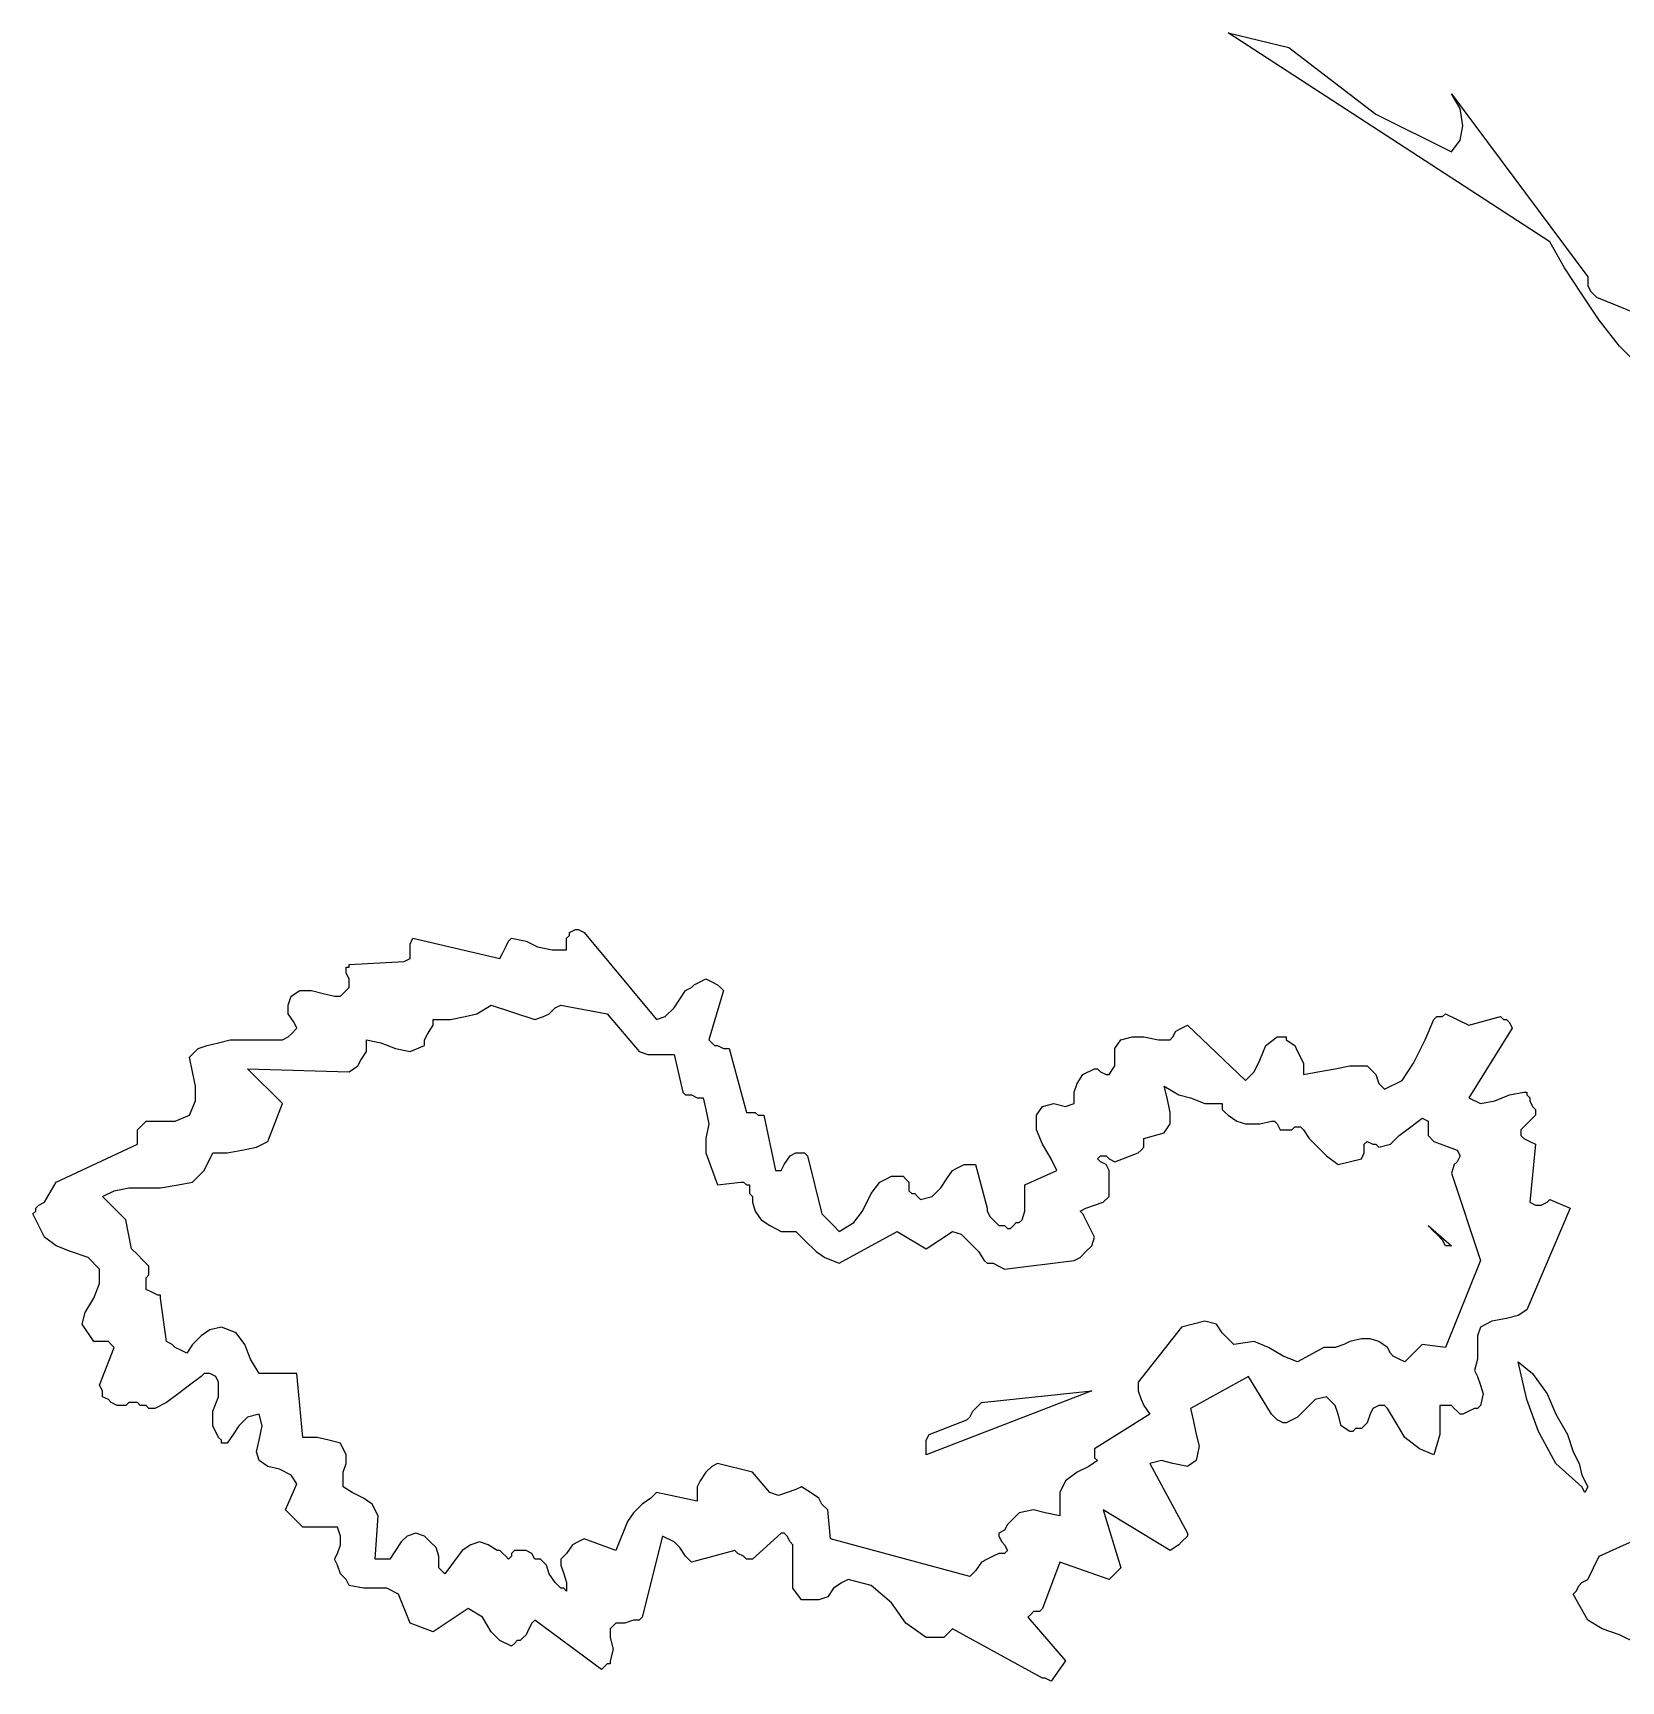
# Model space of a CAD drawing. Header units: millimetres. Extents: x 61831 to 121408, y 302 to 24841.
# Drawn here: x 103814 to 104691, y 5736 to 6645 of the extents above; entities that cross this region are included whole.
import ezdxf

# ---------------------------------------------------------------- set-up
doc = ezdxf.new("R2010")
doc.units = ezdxf.units.MM

# ---------------------------------------------------------------- blocks, each defined once
blk = doc.blocks.new('A$C6D6F7FEB')
at = {"color": 45}
for points in [[(1186.16, 3206.45), (1178.16, 3214.51), (1166.95, 3228.88), (1157.37, 3243.3), (1147.73, 3257.73), (1139.73, 3272.09), (962.07, 3387.38), (995.72, 3379.38), (1043.72, 3342.53), (1085.36, 3321.74), (1090.15, 3328.16), (1091.73, 3336.17), (1090.15, 3345.74), (1085.36, 3353.74), (1160.59, 3252.88), (1160.59, 3249.73), (1160.59, 3248.09), (1162.16, 3244.88), (1165.37, 3241.67), (1216.59, 3220.88)], [(1082.15, 2718.2), (1080.51, 2721.41), (1077.3, 2724.62), (1075.73, 2726.2), (1072.51, 2729.41), (1085.36, 2718.2), (1085.36, 2718.2), (1083.73, 2718.2), (1082.15, 2718.2), (1082.15, 2718.2)], [(1157.37, 2585.33), (1142.95, 2598.18), (1133.37, 2615.76), (1126.94, 2633.4), (1122.16, 2654.19), (1130.16, 2647.76), (1138.16, 2636.61), (1142.95, 2625.4), (1149.37, 2614.19), (1152.59, 2604.55), (1155.8, 2598.18), (1157.37, 2591.76), (1160.59, 2585.33), (1160.59, 2585.33), (1158.95, 2582.18), (1158.95, 2582.18), (1157.37, 2585.33)], [(795.56, 2602.97), (795.56, 2606.18), (795.56, 2607.76), (795.56, 2610.97), (797.2, 2614.19), (817.99, 2622.19), (819.57, 2623.76), (821.21, 2626.97), (822.78, 2628.55), (825.99, 2631.76), (886.85, 2638.19), (795.56, 2602.97)]]:
    blk.add_lwpolyline(points, dxfattribs=at)
at = {"color": 54, "true_color": 0x999900}
for points in [[(859.64, 2479.68), (809.99, 2506.9), (808.42, 2505.32), (805.2, 2502.11), (800.42, 2502.11), (795.56, 2502.11), (784.35, 2510.11), (776.35, 2521.32), (765.2, 2530.9), (752.35, 2534.11), (749.13, 2532.54), (744.35, 2529.32), (741.13, 2524.54), (736.34, 2522.9), (734.77, 2522.9), (731.56, 2522.9), (729.92, 2522.9), (726.77, 2522.9), (721.92, 2529.32), (721.92, 2537.33), (721.92, 2545.33), (721.92, 2553.33), (720.34, 2554.97), (718.77, 2558.12), (717.13, 2559.75), (715.55, 2559.75), (699.55, 2545.33), (696.34, 2545.33), (694.7, 2546.96), (691.55, 2548.54), (689.91, 2550.11), (665.91, 2543.75), (662.7, 2546.96), (659.48, 2551.75), (656.33, 2554.97), (649.91, 2558.12), (638.69, 2513.32), (637.12, 2511.75), (633.91, 2511.75), (629.12, 2510.11), (624.27, 2510.11), (621.12, 2506.9), (621.12, 2502.11), (622.69, 2495.68), (621.12, 2489.32), (621.12, 2487.68), (619.48, 2487.68), (617.9, 2486.11), (616.27, 2484.53), (579.47, 2511.75), (577.9, 2510.11), (576.26, 2506.9), (574.69, 2503.68), (573.05, 2502.11), (571.47, 2500.53), (569.84, 2500.53), (568.26, 2498.9), (566.69, 2497.32), (560.26, 2500.53), (555.47, 2505.32), (550.68, 2513.32), (542.68, 2518.11), (523.47, 2505.32), (510.62, 2510.11), (504.25, 2526.11), (497.83, 2529.32), (491.4, 2529.32), (485.04, 2529.32), (477.04, 2530.9), (475.4, 2534.11), (472.19, 2537.33), (470.61, 2542.11), (469.04, 2545.33), (470.61, 2548.54), (472.19, 2553.33), (472.19, 2558.12), (470.61, 2562.97), (451.4, 2562.97), (441.82, 2572.54), (448.18, 2586.97), (445.03, 2591.76), (438.61, 2594.97), (432.18, 2596.55), (427.39, 2599.76), (425.82, 2604.55), (427.39, 2610.97), (428.97, 2618.97), (427.39, 2625.4), (420.97, 2623.76), (416.18, 2618.97), (412.97, 2614.19), (409.75, 2609.4), (408.18, 2609.4), (406.6, 2609.4), (406.6, 2610.97), (404.96, 2612.55), (401.75, 2618.97), (401.75, 2626.97), (404.96, 2634.98), (404.96, 2642.98), (403.39, 2646.19), (400.18, 2647.76), (396.96, 2647.76), (395.39, 2646.19), (388.96, 2641.4), (382.6, 2636.61), (376.17, 2631.76), (369.75, 2628.55), (366.53, 2628.55), (364.96, 2630.19), (361.75, 2630.19), (360.17, 2631.76), (360.17, 2631.76), (358.53, 2631.76), (355.38, 2631.76), (353.75, 2630.19), (348.96, 2630.19), (345.74, 2631.76), (344.17, 2633.4), (340.96, 2634.98), (340.96, 2634.98), (340.96, 2636.61), (340.96, 2638.19), (339.32, 2641.4), (347.32, 2662.19), (345.74, 2663.77), (344.17, 2665.4), (339.32, 2665.4), (336.17, 2665.4), (329.74, 2674.98), (331.32, 2681.41), (336.17, 2689.41), (339.32, 2697.41), (339.32, 2705.41), (332.96, 2711.84), (323.32, 2715.05), (315.32, 2718.2), (308.95, 2723.05), (302.53, 2735.84), (304.1, 2737.41), (304.1, 2739.05), (305.74, 2740.63), (308.95, 2742.26), (315.32, 2753.42), (360.17, 2774.27), (360.17, 2775.84), (360.17, 2777.48), (360.17, 2780.63), (360.17, 2782.27), (364.96, 2787.06), (371.39, 2787.06), (380.96, 2787.06), (388.96, 2790.27), (392.18, 2798.27), (392.18, 2806.27), (390.6, 2814.27), (388.96, 2822.27), (393.75, 2827.06), (398.6, 2828.7), (404.96, 2830.28), (411.39, 2831.91), (417.82, 2831.91), (424.18, 2831.91), (432.18, 2831.91), (438.61, 2831.91), (440.18, 2831.91), (443.39, 2833.49), (445.03, 2835.06), (448.18, 2838.28), (446.61, 2841.49), (443.39, 2846.28), (443.39, 2851.07), (445.03, 2855.92), (449.82, 2859.07), (456.18, 2859.07), (462.61, 2857.49), (469.04, 2855.92), (470.61, 2855.92), (472.19, 2855.92), (473.82, 2857.49), (475.4, 2859.07), (477.04, 2860.7), (477.04, 2863.92), (477.04, 2865.49), (475.4, 2868.71), (475.4, 2870.28), (475.4, 2871.92), (477.04, 2871.92), (477.04, 2873.49), (507.4, 2875.13), (510.62, 2876.71), (510.62, 2879.92), (510.62, 2884.71), (512.25, 2887.92), (560.26, 2876.71), (561.83, 2879.92), (563.47, 2883.13), (565.05, 2886.28), (566.69, 2887.92), (574.69, 2886.28), (581.05, 2883.13), (589.05, 2881.49), (597.05, 2881.49), (597.05, 2883.13), (597.05, 2884.71), (597.05, 2887.92), (598.69, 2889.5), (598.69, 2891.13), (601.9, 2892.71), (603.48, 2892.71), (606.69, 2891.13), (646.7, 2843.06), (651.48, 2844.7), (656.33, 2849.49), (659.48, 2854.28), (662.7, 2859.07), (665.91, 2860.7), (667.49, 2862.28), (670.7, 2863.92), (673.91, 2865.49), (677.12, 2863.92), (680.34, 2862.28), (681.91, 2860.7), (683.55, 2859.07), (675.55, 2831.91), (678.7, 2828.7), (680.34, 2828.7), (683.55, 2827.06), (686.7, 2827.06), (696.34, 2791.85), (697.91, 2791.85), (701.13, 2791.85), (702.77, 2790.27), (705.92, 2790.27), (712.34, 2759.84), (715.55, 2759.84), (717.13, 2763.05), (720.34, 2767.84), (723.56, 2769.48), (725.13, 2769.48), (726.77, 2769.48), (728.34, 2769.48), (729.92, 2767.84), (737.98, 2735.84), (739.56, 2734.26), (742.77, 2731.05), (744.35, 2729.41), (747.56, 2726.2), (755.56, 2731.05), (760.35, 2737.41), (765.2, 2747.05), (769.99, 2753.42), (773.2, 2755.05), (776.35, 2756.63), (779.56, 2756.63), (782.78, 2756.63), (784.35, 2755.05), (785.99, 2753.42), (785.99, 2750.27), (785.99, 2748.63), (787.56, 2747.05), (789.2, 2747.05), (790.78, 2745.41), (792.35, 2743.84), (798.78, 2745.41), (803.57, 2750.27), (806.78, 2755.05), (809.99, 2759.84), (813.2, 2761.42), (816.42, 2763.05), (819.57, 2763.05), (822.78, 2763.05), (829.21, 2739.05), (829.21, 2737.41), (830.78, 2734.26), (832.42, 2732.63), (835.63, 2729.41), (835.63, 2729.41), (838.78, 2729.41), (840.42, 2727.84), (842, 2727.84), (843.63, 2729.41), (845.21, 2731.05), (846.78, 2731.05), (848.42, 2732.63), (850, 2737.41), (850, 2742.26), (850, 2747.05), (850, 2751.84), (867.64, 2759.84), (864.42, 2766.27), (859.64, 2774.27), (856.42, 2782.27), (856.42, 2790.27), (859.64, 2795.06), (866, 2796.7), (872.42, 2795.06), (877.21, 2796.7), (877.21, 2803.06), (878.85, 2807.85), (882, 2812.7), (888.43, 2815.85), (890, 2815.85), (891.64, 2814.27), (894.85, 2812.7), (896.43, 2812.7), (899.64, 2817.49), (899.64, 2822.27), (899.64, 2827.06), (902.85, 2831.91), (909.22, 2833.49), (915.64, 2833.49), (923.64, 2831.91), (930.07, 2831.91), (931.64, 2833.49), (933.28, 2836.7), (936.43, 2838.28), (939.65, 2839.91), (971.65, 2809.49), (976.5, 2814.27), (979.65, 2820.7), (982.86, 2828.7), (989.29, 2833.49), (989.29, 2833.49), (990.86, 2833.49), (994.08, 2833.49), (994.08, 2831.91), (998.87, 2828.7), (1000.5, 2825.49), (1003.72, 2819.06), (1003.72, 2812.7), (1011.72, 2814.27), (1021.29, 2815.85), (1029.29, 2817.49), (1038.93, 2817.49), (1040.51, 2815.85), (1043.72, 2812.7), (1045.3, 2807.85), (1048.51, 2804.7), (1058.15, 2809.49), (1064.51, 2819.06), (1070.94, 2831.91), (1075.73, 2843.06), (1075.73, 2843.06), (1077.3, 2844.7), (1080.51, 2844.7), (1082.15, 2846.28), (1094.94, 2839.91), (1112.52, 2844.7), (1114.16, 2843.06), (1115.73, 2843.06), (1117.37, 2841.49), (1118.94, 2838.28), (1094.94, 2799.85), (1101.37, 2796.7), (1109.37, 2798.27), (1117.37, 2801.48), (1125.37, 2803.06), (1126.94, 2803.06), (1126.94, 2801.48), (1126.94, 2801.48), (1128.58, 2799.85), (1128.58, 2798.27), (1130.16, 2795.06), (1131.73, 2793.48), (1131.73, 2790.27), (1123.73, 2782.27), (1123.73, 2779.06), (1125.37, 2777.48), (1128.58, 2775.84), (1131.73, 2774.27), (1128.58, 2742.26), (1131.73, 2740.63), (1134.95, 2740.63), (1138.16, 2742.26), (1139.73, 2743.84), (1150.95, 2739.05), (1126.94, 2682.98), (1122.16, 2679.83), (1115.73, 2678.19), (1107.73, 2676.62), (1101.37, 2673.41), (1099.73, 2668.62), (1099.73, 2662.19), (1099.73, 2655.77), (1098.15, 2649.4), (1099.73, 2646.19), (1101.37, 2641.4), (1102.94, 2636.61), (1101.37, 2630.19), (1099.73, 2628.55), (1098.15, 2628.55), (1094.94, 2626.97), (1091.73, 2625.4), (1090.15, 2625.4), (1088.51, 2626.97), (1086.94, 2628.55), (1085.36, 2630.19), (1083.73, 2630.19), (1080.51, 2630.19), (1078.94, 2630.19), (1078.94, 2628.55), (1078.94, 2614.19), (1075.73, 2602.97), (1067.72, 2606.18), (1059.72, 2612.55), (1054.94, 2620.55), (1050.08, 2628.55), (1050.08, 2628.55), (1048.51, 2630.19), (1046.93, 2630.19), (1045.3, 2630.19), (1042.08, 2628.55), (1040.51, 2625.4), (1038.93, 2620.55), (1035.72, 2617.4), (1034.08, 2617.4), (1032.51, 2617.4), (1030.93, 2615.76), (1029.29, 2615.76), (1024.51, 2618.97), (1022.93, 2625.4), (1021.29, 2630.19), (1016.51, 2634.98), (1010.08, 2633.4), (1005.29, 2628.55), (1000.5, 2623.76), (994.08, 2620.55), (992.5, 2620.55), (989.29, 2622.19), (987.65, 2623.76), (986.08, 2625.4), (973.29, 2646.19), (941.28, 2628.55), (942.86, 2622.19), (944.43, 2614.19), (946.07, 2607.76), (944.43, 2599.76), (939.65, 2596.55), (931.64, 2598.18), (925.28, 2599.76), (918.86, 2598.18), (939.65, 2559.75), (939.65, 2558.12), (936.43, 2554.97), (934.86, 2553.33), (930.07, 2550.11), (893.21, 2572.54), (902.85, 2540.54), (901.22, 2538.9), (899.64, 2537.33), (898.07, 2535.75), (896.43, 2534.11), (869.21, 2543.75), (859.64, 2518.11), (858, 2516.54), (854.78, 2516.54), (853.21, 2514.9), (851.63, 2513.32), (872.42, 2489.32), (864.42, 2478.11), (864.42, 2478.11), (861.21, 2479.68), (859.64, 2479.68), (859.64, 2479.68)], [(593.9, 2529.32), (590.69, 2532.54), (587.48, 2537.33), (585.9, 2542.11), (582.69, 2545.33), (579.47, 2545.33), (577.9, 2548.54), (574.69, 2550.11), (569.84, 2550.11), (568.26, 2550.11), (566.69, 2548.54), (566.69, 2546.96), (565.05, 2545.33), (563.47, 2546.96), (561.83, 2548.54), (560.26, 2550.11), (558.68, 2550.11), (553.83, 2553.33), (549.05, 2554.97), (544.26, 2553.33), (539.47, 2550.11), (529.83, 2537.33), (528.26, 2538.9), (526.62, 2540.54), (526.62, 2543.75), (526.62, 2546.96), (525.04, 2551.75), (521.83, 2554.97), (518.62, 2558.12), (513.83, 2559.75), (509.04, 2558.12), (505.83, 2554.97), (502.61, 2550.11), (499.4, 2545.33), (497.83, 2545.33), (494.61, 2545.33), (493.04, 2545.33), (491.4, 2545.33), (493.04, 2569.33), (489.83, 2575.76), (485.04, 2578.97), (478.61, 2582.18), (473.82, 2585.33), (473.82, 2588.54), (473.82, 2593.33), (475.4, 2598.18), (475.4, 2602.97), (472.19, 2609.4), (465.82, 2610.97), (459.4, 2612.55), (451.4, 2612.55), (448.18, 2647.76), (427.39, 2647.76), (422.6, 2655.77), (419.39, 2663.77), (414.6, 2670.19), (406.6, 2673.41), (400.18, 2671.83), (395.39, 2668.62), (390.6, 2663.77), (387.39, 2658.98), (384.17, 2660.62), (380.96, 2662.19), (379.39, 2663.77), (376.17, 2665.4), (372.96, 2689.41), (372.96, 2690.98), (371.39, 2690.98), (368.17, 2692.62), (364.96, 2694.2), (364.96, 2695.83), (364.96, 2697.41), (364.96, 2700.62), (366.53, 2702.2), (366.53, 2707.05), (363.38, 2710.2), (360.17, 2713.41), (356.96, 2716.62), (353.75, 2732.63), (340.96, 2745.41), (347.32, 2748.63), (355.38, 2750.27), (364.96, 2750.27), (372.96, 2750.27), (382.6, 2751.84), (390.6, 2753.42), (396.96, 2759.84), (401.75, 2769.48), (409.75, 2769.48), (417.82, 2771.06), (425.82, 2772.63), (432.18, 2775.84), (440.18, 2796.7), (420.97, 2815.85), (477.04, 2814.27), (481.82, 2817.49), (483.4, 2820.7), (486.61, 2825.49), (486.61, 2831.91), (494.61, 2830.28), (502.61, 2827.06), (510.62, 2825.49), (518.62, 2828.7), (518.62, 2831.91), (520.25, 2835.06), (523.47, 2839.91), (523.47, 2843.06), (533.04, 2843.06), (541.04, 2844.7), (547.47, 2846.28), (555.47, 2851.07), (579.47, 2843.06), (584.26, 2844.7), (587.48, 2846.28), (590.69, 2849.49), (593.9, 2851.07), (619.48, 2846.28), (637.12, 2825.49), (641.91, 2823.85), (646.7, 2823.85), (651.48, 2823.85), (656.33, 2823.85), (661.12, 2803.06), (662.7, 2801.48), (665.91, 2801.48), (669.12, 2799.85), (672.34, 2799.85), (673.91, 2793.48), (675.55, 2785.48), (673.91, 2777.48), (673.91, 2769.48), (680.34, 2751.84), (693.13, 2753.42), (694.7, 2753.42), (694.7, 2753.42), (696.34, 2751.84), (697.91, 2751.84), (697.91, 2750.27), (697.91, 2747.05), (699.55, 2745.41), (699.55, 2742.26), (701.13, 2737.41), (704.34, 2732.63), (709.13, 2729.41), (715.55, 2726.2), (717.13, 2726.2), (718.77, 2726.2), (721.92, 2726.2), (723.56, 2726.2), (728.34, 2721.41), (734.77, 2715.05), (739.56, 2711.84), (747.56, 2708.62), (779.56, 2726.2), (795.56, 2716.62), (809.99, 2726.2), (814.78, 2724.62), (819.57, 2719.84), (824.42, 2715.05), (827.57, 2710.2), (829.21, 2708.62), (832.42, 2708.62), (835.63, 2707.05), (838.78, 2705.41), (877.21, 2710.2), (880.43, 2711.84), (883.64, 2715.05), (886.85, 2718.2), (888.43, 2723.05), (882, 2735.84), (880.43, 2737.41), (883.64, 2739.05), (888.43, 2740.63), (893.21, 2742.26), (896.43, 2745.41), (896.43, 2748.63), (896.43, 2753.42), (896.43, 2758.27), (896.43, 2759.84), (894.85, 2763.05), (891.64, 2764.63), (890, 2766.27), (891.64, 2767.84), (894.85, 2767.84), (896.43, 2766.27), (899.64, 2764.63), (912.43, 2769.48), (914.07, 2771.06), (915.64, 2772.63), (915.64, 2775.84), (915.64, 2777.48), (926.86, 2780.63), (930.07, 2785.48), (930.07, 2791.85), (928.43, 2799.85), (926.86, 2806.27), (934.86, 2801.48), (941.28, 2799.85), (949.28, 2796.7), (958.86, 2796.7), (958.86, 2795.06), (958.86, 2793.48), (960.5, 2791.85), (962.07, 2790.27), (966.86, 2787.06), (971.65, 2785.48), (979.65, 2785.48), (986.08, 2787.06), (987.65, 2787.06), (989.29, 2785.48), (990.86, 2782.27), (994.08, 2782.27), (997.29, 2782.27), (998.87, 2783.84), (1002.08, 2783.84), (1003.72, 2782.27), (1006.87, 2777.48), (1011.72, 2772.63), (1016.51, 2767.84), (1022.93, 2763.05), (1035.72, 2766.27), (1037.3, 2769.48), (1037.3, 2771.06), (1037.3, 2774.27), (1038.93, 2775.84), (1038.93, 2775.84), (1042.08, 2774.27), (1043.72, 2774.27), (1045.3, 2772.63), (1051.72, 2774.27), (1056.51, 2779.06), (1062.94, 2783.84), (1069.3, 2788.63), (1072.51, 2787.06), (1072.51, 2782.27), (1072.51, 2779.06), (1075.73, 2775.84), (1088.51, 2771.06), (1090.15, 2767.84), (1088.51, 2764.63), (1086.94, 2763.05), (1085.36, 2758.27), (1101.37, 2710.2), (1082.15, 2662.19), (1069.3, 2663.77), (1059.72, 2654.19), (1056.51, 2655.77), (1053.3, 2657.4), (1051.72, 2658.98), (1050.08, 2662.19), (1045.3, 2665.4), (1040.51, 2666.98), (1035.72, 2666.98), (1029.29, 2665.4), (1026.08, 2663.77), (1021.29, 2662.19), (1018.08, 2662.19), (1014.87, 2662.19), (1000.5, 2654.19), (992.5, 2657.4), (984.5, 2662.19), (976.5, 2665.4), (965.29, 2663.77), (962.07, 2666.98), (958.86, 2670.19), (955.65, 2674.98), (949.28, 2676.62), (936.43, 2673.41), (912.43, 2642.98), (912.43, 2638.19), (914.07, 2633.4), (915.64, 2630.19), (918.86, 2625.4), (888.43, 2606.18), (888.43, 2604.55), (888.43, 2602.97), (888.43, 2601.33), (890, 2599.76), (885.21, 2596.55), (878.85, 2593.33), (872.42, 2588.54), (869.21, 2582.18), (869.21, 2569.33), (861.21, 2570.97), (854.78, 2572.54), (846.78, 2570.97), (842, 2566.12), (840.42, 2564.54), (838.78, 2561.33), (835.63, 2559.75), (835.63, 2559.75), (835.63, 2558.12), (837.21, 2554.97), (838.78, 2553.33), (840.42, 2550.11), (838.78, 2548.54), (837.21, 2548.54), (835.63, 2548.54), (832.42, 2546.96), (829.21, 2545.33), (825.99, 2543.75), (822.78, 2538.9), (819.57, 2535.75), (742.77, 2556.54), (741.13, 2572.54), (737.98, 2575.76), (736.34, 2578.97), (731.56, 2582.18), (726.77, 2585.33), (723.56, 2583.76), (718.77, 2582.18), (713.92, 2580.54), (709.13, 2582.18), (699.55, 2593.33), (680.34, 2598.18), (677.12, 2596.55), (673.91, 2593.33), (670.7, 2588.54), (669.12, 2585.33), (669.12, 2583.76), (669.12, 2580.54), (669.12, 2578.97), (669.12, 2577.33), (646.7, 2582.18), (643.48, 2578.97), (638.69, 2575.76), (633.91, 2570.97), (630.69, 2566.12), (624.27, 2550.11), (606.69, 2556.54), (603.48, 2554.97), (600.26, 2553.33), (597.05, 2548.54), (593.9, 2545.33), (593.9, 2542.11), (595.48, 2537.33), (597.05, 2532.54), (597.05, 2527.75), (597.05, 2527.75), (595.48, 2529.32), (593.9, 2529.32), (593.9, 2529.32)], [(1187.8, 2498.9), (1178.16, 2503.68), (1168.59, 2506.9), (1160.59, 2511.75), (1152.59, 2526.11), (1154.16, 2527.75), (1155.8, 2530.9), (1157.37, 2532.54), (1160.59, 2534.11), (1166.95, 2546.96), (1219.81, 2570.97)]]:
    blk.add_lwpolyline(points, dxfattribs=at)

msp = doc.modelspace()

# ---------------------------------------------------------------- block references
msp.add_blockref('A$C6D6F7FEB', (103511.82, 3257.83))

doc.saveas('drawing.dxf')
